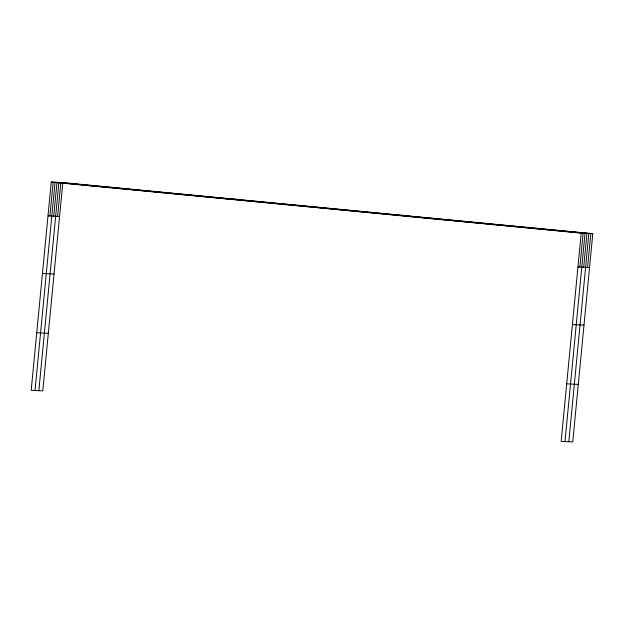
<?xml version="1.0" encoding="UTF-8"?>
<svg xmlns="http://www.w3.org/2000/svg" width="624" height="624" viewBox="0 0 624 624"><rect width="100%" height="100%" fill="white"/><g stroke="black" fill="none" stroke-linecap="round" stroke-linejoin="round"><path stroke-width="0.94" d="M62.837 182.606L51.254 182.075L31.2 390.328L42.783 390.866L62.837 182.606L592.8 233.672L572.746 441.925L561.163 441.394L581.217 233.134L592.8 233.672M49.904 216.021L53.165 182.161M35.022 390.507L55.076 182.247L585.039 233.314L564.985 441.566M53.726 216.193L56.987 182.341M38.844 390.686L58.898 182.426L588.861 233.485L568.807 441.745M57.603 216.372L60.863 182.512M579.868 267.08L583.128 233.22M583.69 267.259L586.95 233.399M587.574 267.439L590.834 233.579M226.138 198.923L237.721 199.454M406.333 216.286L417.908 216.817M47.993 215.927L59.576 216.466M577.957 266.994L589.54 267.524M42.448 273.484L54.031 274.014M572.419 324.542L584.002 325.081M36.738 332.779L48.321 333.31M566.709 383.838L578.292 384.376M51.254 182.075L581.217 233.134"/></g></svg>
